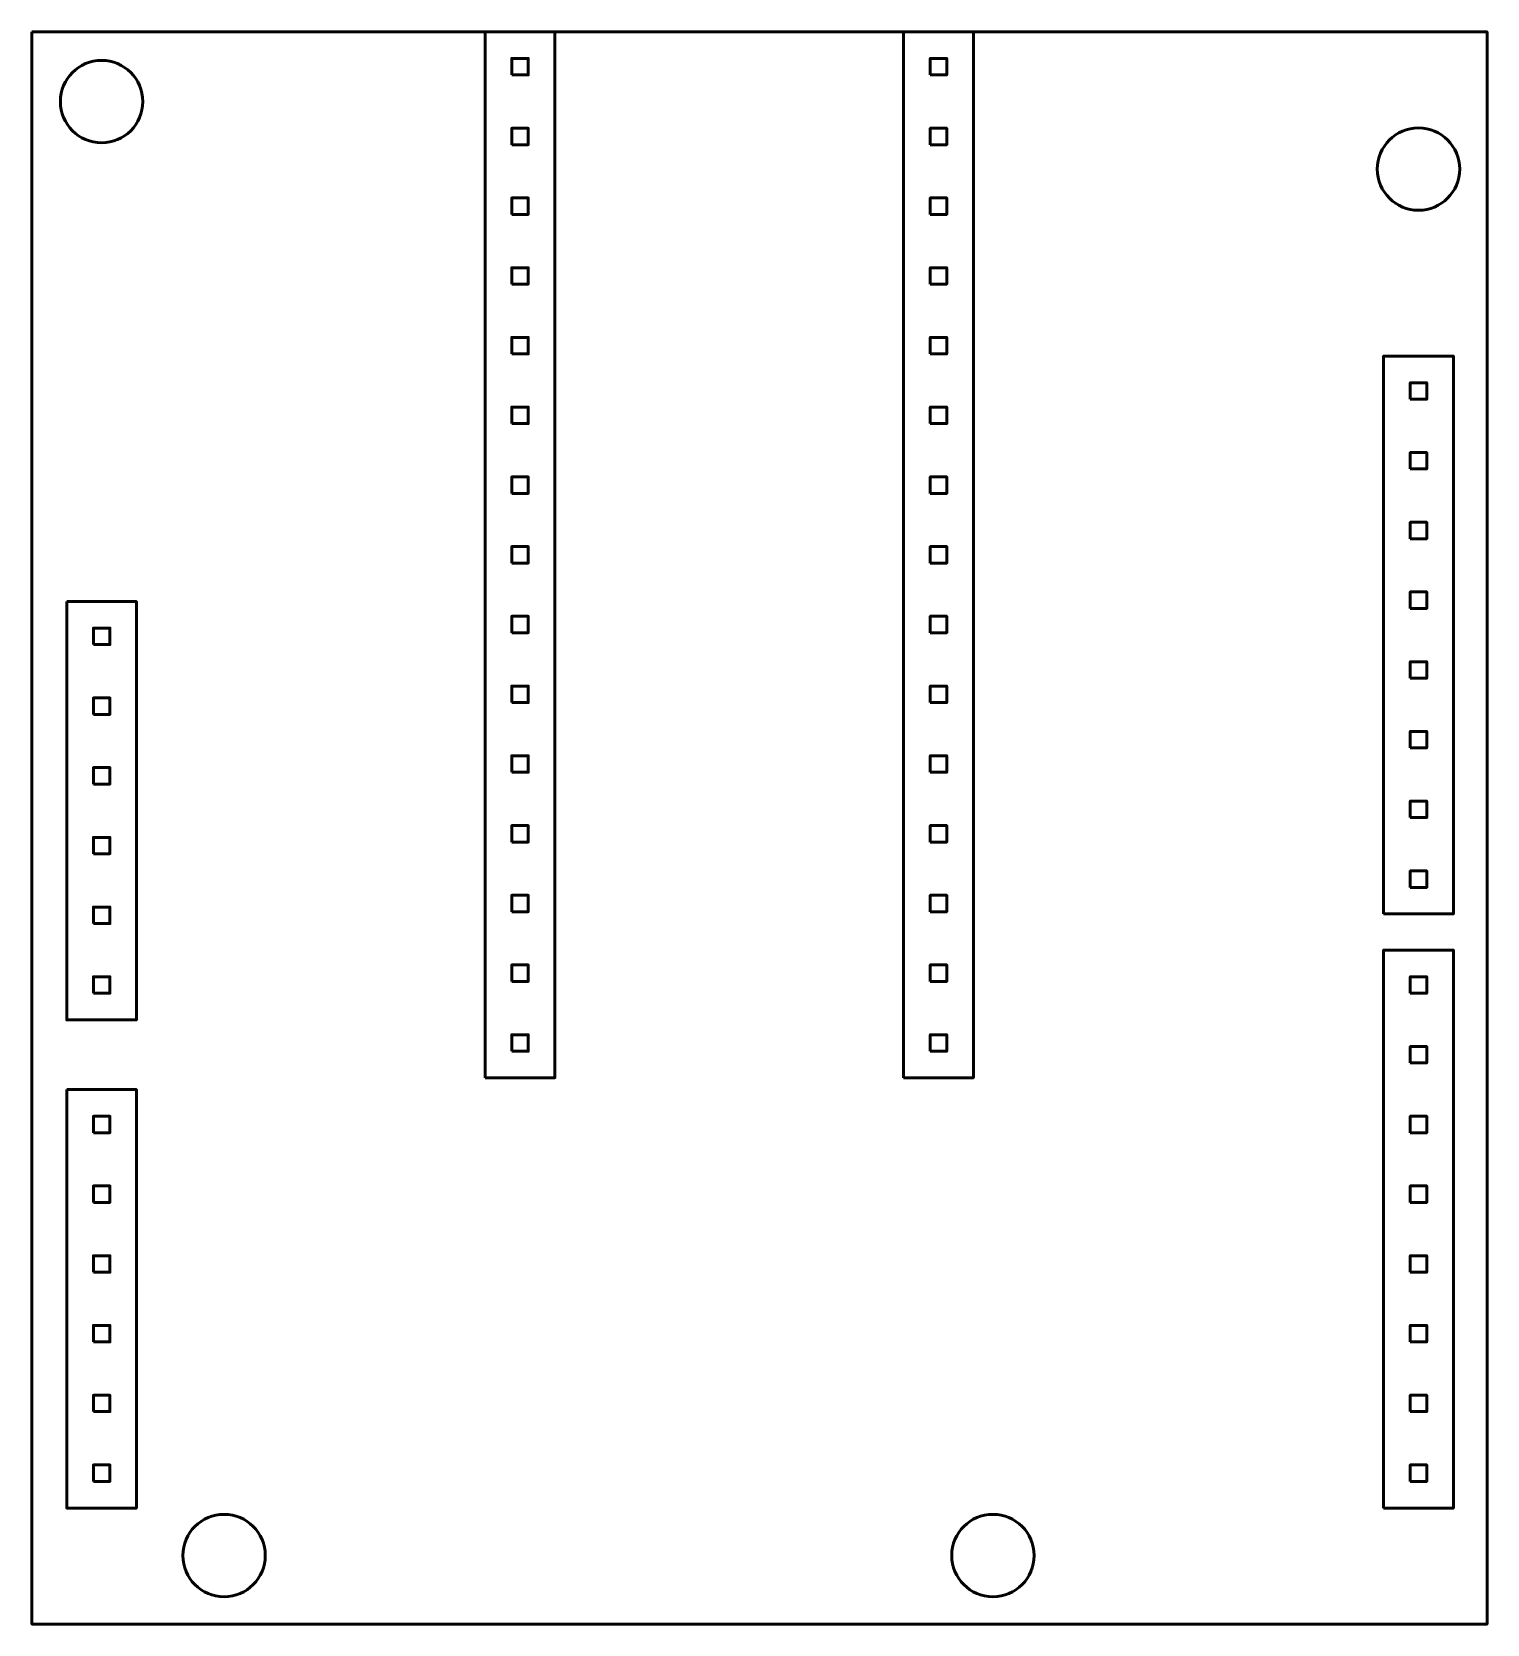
# Model space of a CAD drawing. Header units: centimetres. Extents: x -33.4 to 33.4, y -2.9 to 14.2.
# Drawn here: x -2.65 to 2.65, y -2.9 to 2.9 of the extents above; entities that cross this region are included whole.
import ezdxf

# ---------------------------------------------------------------- set-up
doc = ezdxf.new("R2010")
doc.units = ezdxf.units.CM
doc.header["$MEASUREMENT"] = 0
doc.layers.add('Layer 1', color=7, linetype='Continuous')

msp = doc.modelspace()

# ---------------------------------------------------------------- linework, layer by layer
at = {"layer": 'Layer 1', "lineweight": 53}
for points in [[(-0.999, -0.91001), (-0.745, -0.91001), (-0.745, 2.89999), (-0.999, 2.89999), (-0.999, -0.91001)], [(0.525, -0.91001), (0.779, -0.91001), (0.779, 2.89999), (0.525, 2.89999), (0.525, -0.91001)], [(-0.902, 2.743), (-0.842, 2.743), (-0.842, 2.803), (-0.902, 2.803), (-0.902, 2.743)], [(0.622, 2.743), (0.682, 2.743), (0.682, 2.803), (0.622, 2.803), (0.622, 2.743)], [(-0.902, 2.489), (-0.842, 2.489), (-0.842, 2.549), (-0.902, 2.549), (-0.902, 2.489)], [(0.622, 2.489), (0.682, 2.489), (0.682, 2.549), (0.622, 2.549), (0.622, 2.489)], [(-0.902, 2.235), (-0.842, 2.235), (-0.842, 2.295), (-0.902, 2.295), (-0.902, 2.235)], [(0.622, 2.235), (0.682, 2.235), (0.682, 2.295), (0.622, 2.295), (0.622, 2.235)], [(-0.902, 1.981), (-0.842, 1.981), (-0.842, 2.041), (-0.902, 2.041), (-0.902, 1.981)], [(0.622, 1.981), (0.682, 1.981), (0.682, 2.041), (0.622, 2.041), (0.622, 1.981)], [(-0.902, 1.727), (-0.842, 1.727), (-0.842, 1.787), (-0.902, 1.787), (-0.902, 1.727)], [(0.622, 1.727), (0.682, 1.727), (0.682, 1.787), (0.622, 1.787), (0.622, 1.727)], [(2.273, -0.31325), (2.527, -0.31325), (2.527, 1.71875), (2.273, 1.71875), (2.273, -0.31325)], [(2.37, 1.56175), (2.43, 1.56175), (2.43, 1.62175), (2.37, 1.62175), (2.37, 1.56175)], [(-0.902, 1.473), (-0.842, 1.473), (-0.842, 1.533), (-0.902, 1.533), (-0.902, 1.473)], [(0.622, 1.473), (0.682, 1.473), (0.682, 1.533), (0.622, 1.533), (0.622, 1.473)], [(2.37, 1.30775), (2.43, 1.30775), (2.43, 1.36775), (2.37, 1.36775), (2.37, 1.30775)], [(-0.902, 1.219), (-0.842, 1.219), (-0.842, 1.279), (-0.902, 1.279), (-0.902, 1.219)], [(0.622, 1.219), (0.682, 1.219), (0.682, 1.279), (0.622, 1.279), (0.622, 1.219)], [(2.37, 1.05375), (2.43, 1.05375), (2.43, 1.11375), (2.37, 1.11375), (2.37, 1.05375)], [(-0.902, 0.965), (-0.842, 0.965), (-0.842, 1.025), (-0.902, 1.025), (-0.902, 0.965)], [(0.622, 0.965), (0.682, 0.965), (0.682, 1.025), (0.622, 1.025), (0.622, 0.965)], [(2.37, 0.79975), (2.43, 0.79975), (2.43, 0.85975), (2.37, 0.85975), (2.37, 0.79975)], [(-0.902, 0.711), (-0.842, 0.711), (-0.842, 0.771), (-0.902, 0.771), (-0.902, 0.711)], [(0.622, 0.711), (0.682, 0.711), (0.682, 0.771), (0.622, 0.771), (0.622, 0.711)], [(-2.426, 0.668), (-2.366, 0.668), (-2.366, 0.728), (-2.426, 0.728), (-2.426, 0.668)], [(2.37, 0.54575), (2.43, 0.54575), (2.43, 0.60575), (2.37, 0.60575), (2.37, 0.54575)], [(-2.426, 0.414), (-2.366, 0.414), (-2.366, 0.474), (-2.426, 0.474), (-2.426, 0.414)], [(-0.902, 0.457), (-0.842, 0.457), (-0.842, 0.517), (-0.902, 0.517), (-0.902, 0.457)], [(0.622, 0.457), (0.682, 0.457), (0.682, 0.517), (0.622, 0.517), (0.622, 0.457)], [(2.37, 0.29175), (2.43, 0.29175), (2.43, 0.35175), (2.37, 0.35175), (2.37, 0.29175)], [(-0.902, 0.203), (-0.842, 0.203), (-0.842, 0.263), (-0.902, 0.263), (-0.902, 0.203)], [(0.622, 0.203), (0.682, 0.203), (0.682, 0.263), (0.622, 0.263), (0.622, 0.203)], [(-2.426, 0.16), (-2.366, 0.16), (-2.366, 0.22), (-2.426, 0.22), (-2.426, 0.16)], [(2.37, 0.03775), (2.43, 0.03775), (2.43, 0.09775), (2.37, 0.09775), (2.37, 0.03775)], [(-0.902, -0.051), (-0.842, -0.051), (-0.842, 0.009), (-0.902, 0.009), (-0.902, -0.051)], [(0.622, -0.051), (0.682, -0.051), (0.682, 0.009), (0.622, 0.009), (0.622, -0.051)], [(-2.426, -0.094), (-2.366, -0.094), (-2.366, -0.034), (-2.426, -0.034), (-2.426, -0.094)], [(2.37, -0.21625), (2.43, -0.21625), (2.43, -0.15625), (2.37, -0.15625), (2.37, -0.21625)], [(-2.426, -0.348), (-2.366, -0.348), (-2.366, -0.288), (-2.426, -0.288), (-2.426, -0.348)], [(-0.902, -0.305), (-0.842, -0.305), (-0.842, -0.245), (-0.902, -0.245), (-0.902, -0.305)], [(0.622, -0.305), (0.682, -0.305), (0.682, -0.245), (0.622, -0.245), (0.622, -0.305)], [(2.273, -2.47699), (2.527, -2.47699), (2.527, -0.44499), (2.273, -0.44499), (2.273, -2.47699)], [(-0.902, -0.559), (-0.842, -0.559), (-0.842, -0.499), (-0.902, -0.499), (-0.902, -0.559)], [(0.622, -0.559), (0.682, -0.559), (0.682, -0.499), (0.622, -0.499), (0.622, -0.559)], [(-2.426, -0.602), (-2.366, -0.602), (-2.366, -0.542), (-2.426, -0.542), (-2.426, -0.602)], [(2.37, -0.60199), (2.43, -0.60199), (2.43, -0.54199), (2.37, -0.54199), (2.37, -0.60199)], [(-0.902, -0.813), (-0.842, -0.813), (-0.842, -0.753), (-0.902, -0.753), (-0.902, -0.813)], [(0.622, -0.813), (0.682, -0.813), (0.682, -0.753), (0.622, -0.753), (0.622, -0.813)], [(2.37, -0.85599), (2.43, -0.85599), (2.43, -0.79599), (2.37, -0.79599), (2.37, -0.85599)], [(-2.426, -1.11), (-2.366, -1.11), (-2.366, -1.05), (-2.426, -1.05), (-2.426, -1.11)], [(2.37, -1.10999), (2.43, -1.10999), (2.43, -1.04999), (2.37, -1.04999), (2.37, -1.10999)], [(-2.426, -1.364), (-2.366, -1.364), (-2.366, -1.304), (-2.426, -1.304), (-2.426, -1.364)], [(2.37, -1.36399), (2.43, -1.36399), (2.43, -1.30399), (2.37, -1.30399), (2.37, -1.36399)], [(-2.426, -1.618), (-2.366, -1.618), (-2.366, -1.558), (-2.426, -1.558), (-2.426, -1.618)], [(2.37, -1.61799), (2.43, -1.61799), (2.43, -1.55799), (2.37, -1.55799), (2.37, -1.61799)], [(-2.426, -1.872), (-2.366, -1.872), (-2.366, -1.812), (-2.426, -1.812), (-2.426, -1.872)], [(2.37, -1.87199), (2.43, -1.87199), (2.43, -1.81199), (2.37, -1.81199), (2.37, -1.87199)], [(-2.426, -2.126), (-2.366, -2.126), (-2.366, -2.066), (-2.426, -2.066), (-2.426, -2.126)], [(2.37, -2.12599), (2.43, -2.12599), (2.43, -2.06599), (2.37, -2.06599), (2.37, -2.12599)], [(-2.426, -2.38), (-2.366, -2.38), (-2.366, -2.32), (-2.426, -2.32), (-2.426, -2.38)], [(2.37, -2.37999), (2.43, -2.37999), (2.43, -2.31999), (2.37, -2.31999), (2.37, -2.37999)]]:
    msp.add_lwpolyline(points, close=True, dxfattribs=at)
for centre in [(-2.396, 2.646), (2.4, 2.4), (-1.95, -2.65), (0.85, -2.65)]:
    msp.add_ellipse(centre, major_axis=(0, 0.15), ratio=1, dxfattribs=at)
for points in [[(-2.65, 2.9), (-2.65, 2.9), (2.65, 2.9), (2.65, 2.9), (2.65, 2.9), (2.65, 2.9), (2.65, -2.9), (2.65, -2.9), (2.65, -2.9), (2.65, -2.9), (-2.65, -2.9), (-2.65, -2.9), (-2.65, -2.9), (-2.65, -2.9), (-2.65, 2.9), (-2.65, 2.9)], [(-2.523, 0.825), (-2.523, 0.825), (-2.269, 0.825), (-2.269, 0.825), (-2.269, 0.825), (-2.269, 0.825), (-2.269, -0.699), (-2.269, -0.699), (-2.269, -0.699), (-2.269, -0.699), (-2.523, -0.699), (-2.523, -0.699), (-2.523, -0.699), (-2.523, -0.699), (-2.523, 0.825), (-2.523, 0.825)], [(-2.523, -0.953), (-2.523, -0.953), (-2.269, -0.953), (-2.269, -0.953), (-2.269, -0.953), (-2.269, -0.953), (-2.269, -2.477), (-2.269, -2.477), (-2.269, -2.477), (-2.269, -2.477), (-2.523, -2.477), (-2.523, -2.477), (-2.523, -2.477), (-2.523, -2.477), (-2.523, -0.953), (-2.523, -0.953)]]:
    msp.add_open_spline(points, degree=3, knots=[0, 0, 0, 0, 0.2, 0.2, 0.2, 0.2, 0.4, 0.4, 0.4, 0.4, 0.6, 0.6, 0.6, 0.6, 1, 1, 1, 1], dxfattribs=at)

doc.saveas('drawing.dxf')
